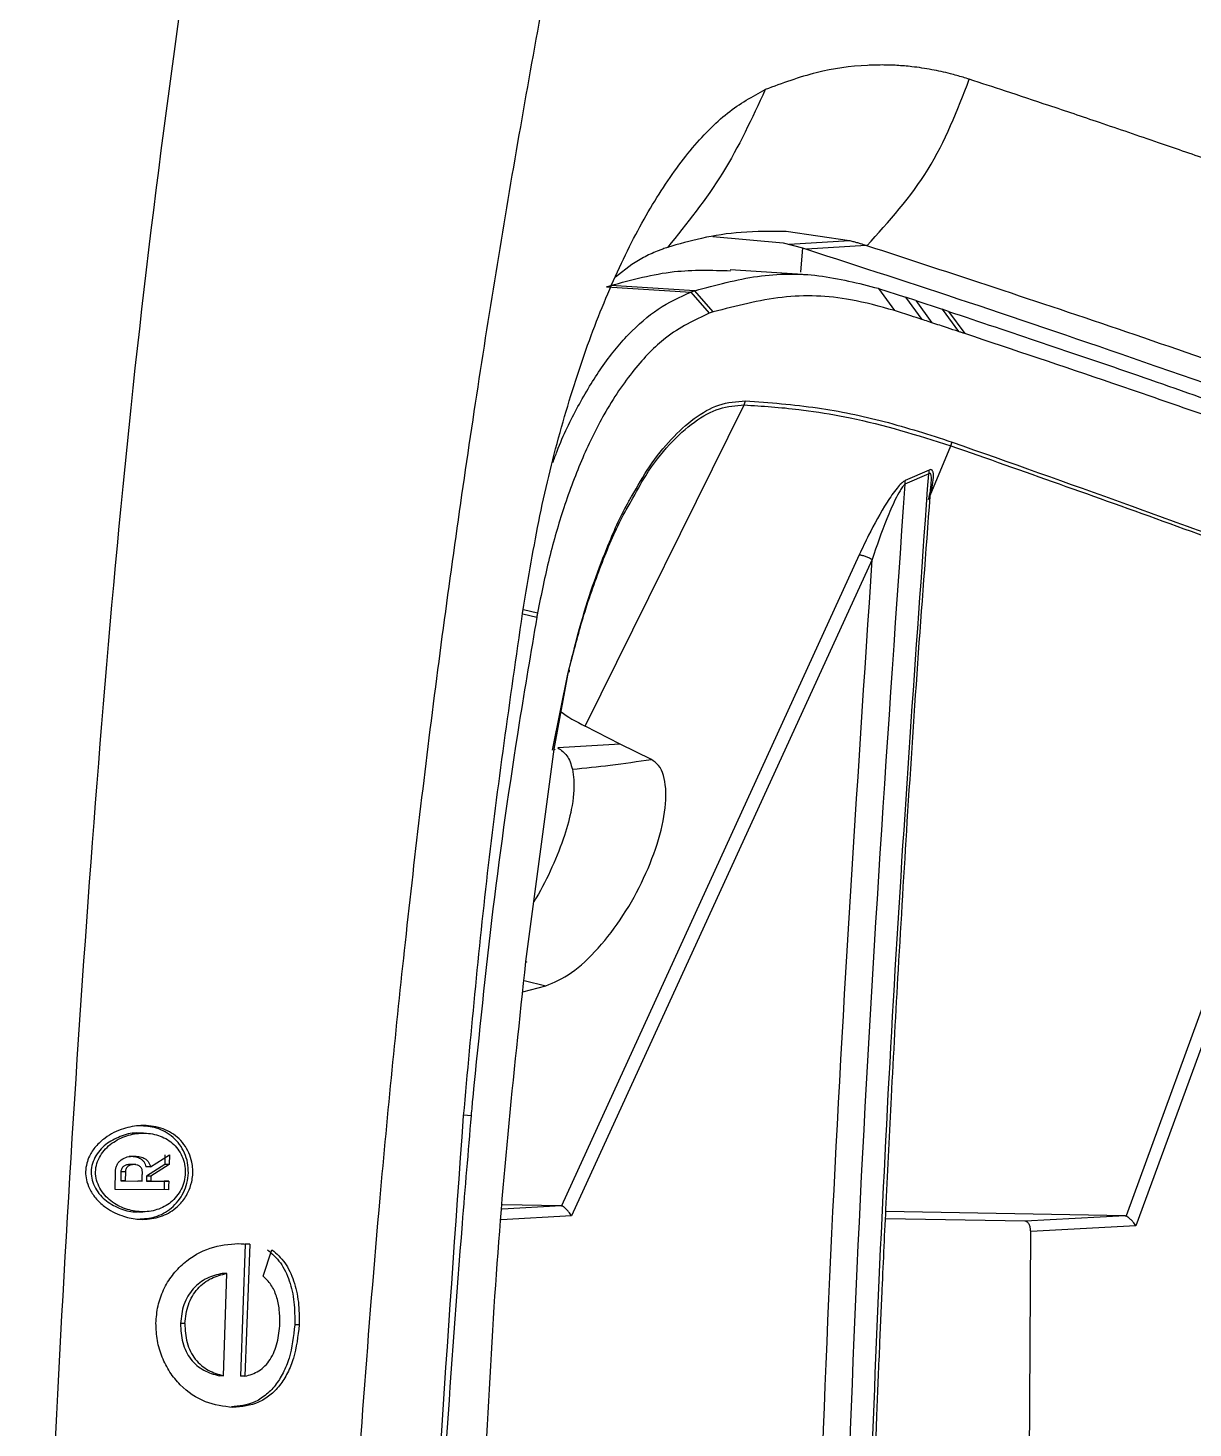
# Model space of a CAD drawing. Extents: x 525 to 609, y 649 to 778.
# Drawn here: x 539.108 to 541.303, y 719.768 to 722.405 of the extents above; entities that cross this region are included whole.
import ezdxf

# ---------------------------------------------------------------- set-up
doc = ezdxf.new("R2010")
doc.units = 0
doc.header["$MEASUREMENT"] = 0
doc.layers.add('1', color=4, linetype='Continuous')

# ---------------------------------------------------------------- blocks, each defined once
blk = doc.blocks.new('JETSETTER')
at = {"layer": '1', "color": 3, "linetype": 'Continuous', "lineweight": 25}
for p, q in [((15.2713, 52.8878), (15.4035, 52.8762)), ((15.4035, 52.8762), (15.4398, 52.8665)), ((15.5284, 52.8802), (15.4094, 52.8977)), ((15.5284, 52.8801), (15.415, 52.8731)), ((15.4398, 52.8665), (15.4365, 52.8208)), ((15.4398, 52.8665), (15.4478, 52.864)), ((15.5602, 52.871), (15.4478, 52.864)), ((15.1184, 52.8356), (15.0879, 52.8114)), ((15.45, 52.8158), (15.3037, 52.825)), ((15.0707, 52.7931), (15.0787, 52.7958)), ((15.0707, 52.7931), (15.2299, 52.7833)), ((15.2375, 52.786), (15.0787, 52.7958)), ((15.2375, 52.786), (15.2299, 52.7833)), ((15.2299, 52.7833), (15.2644, 52.7435)), ((15.2718, 52.746), (15.2375, 52.786)), ((15.5829, 52.7904), (15.6133, 52.7486)), ((15.5829, 52.7904), (15.6342, 52.7737)), ((15.6342, 52.7737), (15.6647, 52.7319)), ((15.6534, 52.7674), (15.6342, 52.7737)), ((15.2718, 52.746), (15.2644, 52.7435)), ((15.6534, 52.7674), (15.6839, 52.7256)), ((15.6534, 52.7674), (15.7034, 52.7509)), ((15.7034, 52.7509), (15.7338, 52.7091)), ((15.7152, 52.747), (15.7034, 52.7509)), ((15.7152, 52.747), (15.7456, 52.7052)), ((15.0309, 51.9655), (15.3301, 52.5708)), ((15.6806, 52.3999), (15.7196, 52.494)), ((15.6779, 52.4413), (15.6328, 52.4213)), ((15.6786, 52.4482), (15.6335, 52.4284)), ((15.547, 52.2886), (14.9863, 51.0622)), ((15.5714, 52.2797), (15.0048, 51.0431)), ((14.913, 52.1774), (14.9395, 52.1712)), ((14.9142, 52.1857), (14.9409, 52.1792)), ((14.9691, 51.9203), (14.9987, 52.0671)), ((14.972, 51.9223), (15.0001, 52.0718)), ((15.0967, 51.932), (15.0309, 51.9655)), ((16.3842, 51.9592), (16.0495, 51.0431)), ((15.0967, 51.932), (14.9794, 51.9246)), ((15.1554, 51.9032), (15.0967, 51.932)), ((16.4078, 51.9521), (16.0681, 51.0242)), ((14.9191, 51.5221), (14.972, 51.9223)), ((14.9154, 51.4865), (14.9564, 51.4765)), ((14.9132, 51.465), (14.9564, 51.4765)), ((14.8018, 51.2335), (14.8157, 51.2322)), ((14.1986, 51.1991), (14.1902, 51.1991)), ((14.1841, 51.1399), (14.1701, 51.1399)), ((14.2116, 51.1358), (14.2032, 51.1358)), ((14.2385, 51.1398), (14.2043, 51.1179)), ((14.2116, 51.1358), (14.2473, 51.1582)), ((14.2469, 51.1398), (14.2126, 51.1179)), ((14.239, 51.1582), (14.2385, 51.1398)), ((14.2469, 51.1398), (14.2385, 51.1398)), ((14.2473, 51.1582), (14.2469, 51.1398)), ((14.1454, 51.093), (14.1459, 51.1272)), ((14.156, 51.1263), (14.1557, 51.1092)), ((14.1557, 51.1092), (14.1877, 51.1089)), ((14.1641, 51.1092), (14.1557, 51.1092)), ((14.1644, 51.1263), (14.156, 51.1263)), ((14.1644, 51.1263), (14.1641, 51.1092)), ((14.1641, 51.1092), (14.1961, 51.1089)), ((14.1961, 51.1089), (14.1877, 51.1089)), ((14.2043, 51.1179), (14.2041, 51.1088)), ((14.2041, 51.1088), (14.2377, 51.1085)), ((14.2125, 51.1088), (14.2041, 51.1088)), ((14.2126, 51.1179), (14.2043, 51.1179)), ((14.2126, 51.1179), (14.2125, 51.1088)), ((14.2125, 51.1088), (14.2461, 51.1085)), ((14.2457, 51.0921), (14.1454, 51.093)), ((14.2461, 51.1085), (14.2377, 51.1085)), ((14.9852, 51.0623), (14.8741, 51.0561)), ((14.9852, 51.0623), (14.8748, 51.0643)), ((14.9852, 51.0623), (14.9863, 51.0622)), ((14.1889, 51.0509), (14.1972, 51.0509)), ((15.0048, 51.0431), (14.8725, 51.0356)), ((15.8592, 51.0332), (15.5964, 51.0379)), ((16.0478, 51.0434), (15.597, 51.0514)), ((16.0478, 51.0434), (15.8592, 51.0332)), ((16.0478, 51.0434), (16.0495, 51.0431)), ((15.8634, 49.7928), (15.87, 51.0135)), ((16.0681, 51.0242), (15.87, 51.0135)), ((14.3749, 50.991), (14.3902, 50.9898)), ((14.3775, 50.9914), (14.3986, 50.9898)), ((14.3902, 50.9898), (14.3813, 50.741)), ((14.3986, 50.9898), (14.3897, 50.741)), ((14.3986, 50.9898), (14.3902, 50.9898)), ((14.4237, 50.9299), (14.4406, 50.9795)), ((14.3554, 50.9347), (14.347, 50.9347)), ((14.3491, 50.7421), (14.3554, 50.9347)), ((14.2765, 50.8405), (14.2682, 50.8405)), ((14.4919, 50.8379), (14.4835, 50.8379)), ((14.3491, 50.7421), (14.3408, 50.7421)), ((14.3897, 50.741), (14.3813, 50.741))]:
    blk.add_line(p, q, dxfattribs=at)
at = {"layer": '1', "color": 3, "linetype": 'Continuous', "lineweight": 25, "flags": 128}
blk.add_lwpolyline([(14.2461, 51.1085), (14.2459, 51.0993), (14.2457, 51.0921)], dxfattribs=at)
at = {"layer": '1', "color": 3, "linetype": 'Continuous', "lineweight": 25}
for centre, radius, start, end in [((15.3117, 52.5807), 0.0209, 331.7515, 354.3656), ((15.7003, 52.5039), 0.0216, 332.8252, 352.0807), ((15.6528, 52.4228), 0.0201, 163.8876, 184.2806), ((15.6981, 52.4427), 0.0202, 164.0863, 184.0362), ((14.9986, 52.0698), 0.00247, 290.618, 53.0427)]:
    blk.add_arc(centre, radius, start, end, dxfattribs=at)
for points, knots in [([(19.2248, 52.6439), (19.1322, 52.6854), (18.9329, 52.7748), (18.6436, 52.902), (18.3615, 53.0242), (18.1078, 53.1323), (17.8809, 53.2276), (17.6919, 53.3059), (17.5362, 53.3696), (17.4097, 53.4208), (17.2972, 53.4659), (17.1978, 53.5055), (17.1046, 53.5422), (16.9993, 53.5835), (16.8724, 53.6327), (16.7214, 53.6905), (16.555, 53.7531), (16.3746, 53.8198), (16.1817, 53.8895), (15.9871, 53.9581), (15.7929, 54.0247), (15.6009, 54.0885), (15.4287, 54.1437), (15.2766, 54.1907), (15.1802, 54.2196), (15.1172, 54.238), (15.0876, 54.2466), (15.058, 54.2551), (15.0284, 54.2635), (14.9984, 54.2719), (14.9695, 54.28), (14.9504, 54.2852), (14.9415, 54.2877)], [0, 0, 0, 0, 0.051156, 0.110219, 0.164942, 0.215314, 0.261336, 0.303011, 0.332706, 0.359717, 0.384045, 0.405688, 0.424988, 0.445873, 0.476368, 0.511245, 0.550505, 0.594151, 0.642187, 0.694611, 0.744372, 0.797529, 0.854085, 0.893276, 0.933947, 0.943283, 0.952686, 0.962134, 0.971612, 0.98125, 0.991199, 1, 1, 1, 1]), ([(19.4903, 52.8168), (19.4502, 52.8361), (19.4099, 52.8553), (19.3296, 52.8934), (19.2895, 52.9123), (19.169, 52.9687), (19.0886, 53.0057), (18.847, 53.1154), (18.6856, 53.1864), (18.2001, 53.3932), (17.8751, 53.5228), (16.896, 53.8863), (16.2382, 54.0948), (15.5772, 54.2686)], [0, 0, 0, 0, 0.03125, 0.03125, 0.0625, 0.0625, 0.125, 0.125, 0.25, 0.25, 0.5, 0.5, 1, 1, 1, 1]), ([(14.3711, 54.0201), (14.3109, 53.6225), (14.1913, 52.8313), (14.0886, 51.6372), (14.0183, 50.4483), (13.9849, 49.2603), (13.9791, 48.0806), (13.9958, 46.9084), (14.0489, 45.7426), (14.1428, 44.5718), (14.2527, 43.7947), (14.308, 43.4039)], [0, 0, 0, 0, 0.113392, 0.225638, 0.337341, 0.448782, 0.560233, 0.669481, 0.778832, 0.888788, 1, 1, 1, 1]), ([(15.0878, 54.0105), (15.055, 53.8551), (14.9889, 53.5411), (14.9011, 53.062), (14.8212, 52.5712), (14.7504, 52.0689), (14.6909, 51.5698), (14.6334, 50.9879), (14.5833, 50.3124), (14.547, 49.5188), (14.5338, 48.798), (14.5356, 48.1694), (14.5459, 47.6519), (14.5648, 47.1505), (14.5918, 46.6656), (14.6275, 46.1827), (14.6822, 45.5959), (14.7652, 44.9085), (14.8821, 44.1387), (14.9798, 43.6372), (15.0279, 43.3901)], [0, 0, 0, 0, 0.044709, 0.090349, 0.13691, 0.184379, 0.232745, 0.277954, 0.348417, 0.422679, 0.500679, 0.550525, 0.598903, 0.645795, 0.691185, 0.735062, 0.781563, 0.856423, 0.929252, 1, 1, 1, 1]), ([(18.2933, 52.8568), (18.1295, 52.9259), (17.8019, 53.0642), (17.339, 53.2499), (16.8982, 53.4196), (16.4662, 53.5779), (16.0468, 53.7231), (15.6615, 53.8478), (15.4171, 53.9205), (15.2895, 53.9564), (15.2547, 53.9661), (15.2203, 53.9755), (15.1863, 53.9848), (15.1523, 53.9938), (15.1194, 54.0025), (15.098, 54.0079), (15.0878, 54.0105)], [0, 0, 0, 0, 0.125105, 0.25021, 0.375318, 0.500431, 0.64056, 0.780705, 0.904085, 0.917936, 0.931792, 0.945628, 0.959395, 0.973185, 0.98731, 1, 1, 1, 1]), ([(15.7543, 53.1843), (15.7504, 53.1855), (15.7385, 53.1893), (15.7149, 53.1959), (15.6828, 53.2029), (15.6492, 53.2079), (15.618, 53.2106), (15.59, 53.2114), (15.5394, 53.2101), (15.466, 53.2004), (15.4019, 53.1766), (15.3698, 53.1647)], [0, 0, 0, 0, 0.030926, 0.093595, 0.184896, 0.282112, 0.356171, 0.428758, 0.499867, 0.750107, 1, 1, 1, 1]), ([(15.5613, 52.8707), (15.6028, 52.9166), (15.686, 53.0084), (15.7316, 53.1256), (15.7543, 53.1843)], [0, 0, 0, 0, 0.500002, 1, 1, 1, 1]), ([(18.2637, 52.2408), (18.1122, 52.3034), (17.8099, 52.4282), (17.4852, 52.5568), (17.2724, 52.6394), (17.187, 52.6723), (17.1199, 52.6979), (17.0629, 52.7196), (16.9864, 52.7486), (16.895, 52.7829), (16.7916, 52.8214), (16.6789, 52.863), (16.553, 52.9088), (16.4457, 52.9473), (16.3622, 52.977), (16.3067, 52.9966), (16.2543, 53.015), (16.2043, 53.0324), (16.1566, 53.0489), (16.0882, 53.0725), (16.0038, 53.1013), (15.9079, 53.1336), (15.8262, 53.1607), (15.7769, 53.1769), (15.7543, 53.1843)], [0, 0, 0, 0, 0.159638, 0.318415, 0.359826, 0.401157, 0.416576, 0.437531, 0.46746, 0.506317, 0.545815, 0.591526, 0.643402, 0.701391, 0.726608, 0.750159, 0.772861, 0.794715, 0.815726, 0.835897, 0.885812, 0.929774, 0.967826, 1, 1, 1, 1]), ([(14.9173, 52.2087), (14.9275, 52.2675), (14.9478, 52.3848), (14.9905, 52.5509), (15.0408, 52.7042), (15.0982, 52.8412), (15.1611, 52.9588), (15.2284, 53.0539), (15.2986, 53.1263), (15.346, 53.1519), (15.3698, 53.1647)], [0, 0, 0, 0, 0.124279, 0.248248, 0.372115, 0.496165, 0.620695, 0.746003, 0.872376, 1, 1, 1, 1]), ([(15.3698, 53.1647), (15.3449, 53.1109), (15.2951, 53.0032), (15.2222, 52.9128), (15.1858, 52.8676)], [0, 0, 0, 0, 0.5000076, 1, 1, 1, 1]), ([(15.4094, 52.8977), (15.3811, 52.8979), (15.3277, 52.8981), (15.2525, 52.8868), (15.207, 52.8737), (15.1858, 52.8676)], [0, 0, 0, 0, 0.375795, 0.709447, 1, 1, 1, 1]), ([(15.5602, 52.871), (15.5566, 52.8721), (15.5507, 52.874), (15.5425, 52.8764), (15.5354, 52.8783), (15.5307, 52.8795), (15.5283, 52.8801)], [0, 0, 0, 0, 0.339996, 0.559998, 0.779994, 1, 1, 1, 1]), ([(15.1697, 52.8619), (15.1609, 52.8582), (15.1436, 52.851), (15.1267, 52.8407), (15.1184, 52.8356)], [0, 0, 0, 0, 0.5075706, 1, 1, 1, 1]), ([(15.1858, 52.8676), (15.1828, 52.8666), (15.1774, 52.8648), (15.1721, 52.8628), (15.1697, 52.8619)], [0, 0, 0, 0, 0.5599889, 1, 1, 1, 1]), ([(15.4478, 52.864), (15.5482, 52.8315), (15.7518, 52.7655), (16.083, 52.6527), (16.4397, 52.5269), (16.8245, 52.3861), (17.2374, 52.2297), (17.6727, 52.0593), (18.1789, 51.8548), (18.7562, 51.6137), (19.4113, 51.331), (20.0812, 51.0341), (20.5455, 50.8223), (20.7757, 50.7173)], [0, 0, 0, 0, 0.073434, 0.149042, 0.226912, 0.307125, 0.389668, 0.474472, 0.55786, 0.670736, 0.782355, 0.892082, 1, 1, 1, 1]), ([(15.5613, 52.8707), (15.5611, 52.8707), (15.5607, 52.8708), (15.5604, 52.8709), (15.5602, 52.871)], [0, 0, 0, 0, 0.560374, 1, 1, 1, 1]), ([(20.8834, 50.7237), (20.7567, 50.7817), (20.3761, 50.9557), (19.7639, 51.2298), (19.0583, 51.5374), (18.3841, 51.8217), (17.7452, 52.0812), (17.1413, 52.3157), (16.5751, 52.5252), (16.0426, 52.7129), (15.7217, 52.8181), (15.5613, 52.8707)], [0, 0, 0, 0, 0.059169, 0.177623, 0.296079, 0.41453, 0.53298, 0.649693, 0.766504, 0.883304, 1, 1, 1, 1]), ([(15.0787, 52.7958), (15.1185, 52.8066), (15.193, 52.8269), (15.2691, 52.8247), (15.3046, 52.8236)], [0, 0, 0, 0, 0.5338113, 1, 1, 1, 1]), ([(15.2375, 52.786), (15.2768, 52.7967), (15.3543, 52.8178), (15.4699, 52.8194), (15.5455, 52.8), (15.5829, 52.7905)], [0, 0, 0, 0, 0.341507, 0.674546, 1, 1, 1, 1]), ([(14.9698, 52.4621), (14.9724, 52.4693), (14.9866, 52.5089), (15.0174, 52.5705), (15.0622, 52.6457), (15.1131, 52.7072), (15.1697, 52.7563), (15.2092, 52.774), (15.2299, 52.7833)], [0, 0, 0, 0, 0.0373879, 0.2051544, 0.3808037, 0.5696497, 0.7753878, 1, 1, 1, 1]), ([(15.6133, 52.7486), (15.5858, 52.7563), (15.5155, 52.7757), (15.4013, 52.7797), (15.3151, 52.7573), (15.2718, 52.746)], [0, 0, 0, 0, 0.242732, 0.619616, 1, 1, 1, 1]), ([(15.6647, 52.7319), (15.6578, 52.7341), (15.6458, 52.738), (15.6287, 52.7436), (15.6185, 52.7469), (15.6133, 52.7486)], [0, 0, 0, 0, 0.397878, 0.698936, 1, 1, 1, 1]), ([(15.7152, 52.747), (15.8321, 52.708), (16.0675, 52.6292), (16.3245, 52.5377), (16.4538, 52.4917)], [0, 0, 0, 0, 0.496775, 1, 1, 1, 1]), ([(15.2644, 52.7435), (15.2368, 52.7307), (15.189, 52.7086), (15.1221, 52.6402), (15.0695, 52.563), (15.0253, 52.4733), (14.9906, 52.3817), (14.9617, 52.2829), (14.9478, 52.2138), (14.9409, 52.1792)], [0, 0, 0, 0, 0.218059, 0.37723, 0.536119, 0.657613, 0.779021, 0.88952, 1, 1, 1, 1]), ([(15.6839, 52.7256), (15.6815, 52.7264), (15.675, 52.7285), (15.6686, 52.7306), (15.6647, 52.7319)], [0, 0, 0, 0, 0.379028, 1, 1, 1, 1]), ([(15.7338, 52.7091), (15.7269, 52.7114), (15.7102, 52.7169), (15.6936, 52.7224), (15.6839, 52.7256)], [0, 0, 0, 0, 0.414714, 1, 1, 1, 1]), ([(15.7456, 52.7052), (15.7436, 52.7059), (15.7397, 52.7072), (15.7358, 52.7085), (15.7338, 52.7091)], [0, 0, 0, 0, 0.500003, 1, 1, 1, 1]), ([(16.4833, 52.4502), (16.4519, 52.4615), (16.2947, 52.5178), (16.0441, 52.6055), (15.8378, 52.6744), (15.7456, 52.7052)], [0, 0, 0, 0, 0.121464, 0.607374, 1, 1, 1, 1]), ([(15.1172, 52.3893), (15.1262, 52.4058), (15.1493, 52.4481), (15.1896, 52.4987), (15.2362, 52.5413), (15.2836, 52.5674), (15.3146, 52.5696), (15.3301, 52.5708)], [0, 0, 0, 0, 0.138593, 0.35377, 0.569099, 0.784527, 1, 1, 1, 1]), ([(15.1181, 52.3981), (15.1292, 52.4175), (15.1531, 52.4592), (15.1929, 52.5084), (15.2367, 52.5481), (15.2839, 52.5748), (15.3158, 52.5773), (15.3325, 52.5786)], [0, 0, 0, 0, 0.168247, 0.361101, 0.560049, 0.770586, 1, 1, 1, 1]), ([(15.3301, 52.5708), (15.3644, 52.5686), (15.4046, 52.5661), (15.4713, 52.5572), (15.5659, 52.5418), (15.656, 52.5137), (15.7196, 52.494)], [0, 0, 0, 0, 0.268602, 0.314799, 0.517091, 1, 1, 1, 1]), ([(15.3325, 52.5786), (15.3776, 52.5752), (15.464, 52.5686), (15.5938, 52.5421), (15.6791, 52.5146), (15.7218, 52.5009)], [0, 0, 0, 0, 0.3527031, 0.6760879, 1, 1, 1, 1]), ([(15.7196, 52.494), (15.855, 52.4463), (16.126, 52.3508), (16.5685, 52.1869), (17.0331, 52.0095), (17.3621, 51.8766), (17.5266, 51.8102)], [0, 0, 0, 0, 0.249996, 0.499994, 0.749996, 1, 1, 1, 1]), ([(15.7218, 52.5009), (15.83, 52.4626), (16.0437, 52.3871), (16.3075, 52.2902), (16.4948, 52.2203), (16.6027, 52.1796), (16.7091, 52.1392), (16.8062, 52.102), (16.9142, 52.0603), (17.035, 52.0133), (17.1693, 51.9605), (17.2947, 51.9106), (17.4115, 51.8636), (17.4894, 51.832), (17.5283, 51.8161)], [0, 0, 0, 0, 0.200875, 0.396231, 0.456503, 0.516239, 0.57544, 0.630724, 0.673355, 0.748347, 0.821887, 0.882772, 0.941399, 1, 1, 1, 1]), ([(15.5431, 49.635), (15.5512, 49.9472), (15.5672, 50.5715), (15.611, 51.5073), (15.6556, 52.1299), (15.6779, 52.4413)], [0, 0, 0, 0, 0.333307, 0.666645, 1, 1, 1, 1]), ([(15.6335, 52.4284), (15.6325, 52.4278), (15.6302, 52.4266), (15.6249, 52.422), (15.6141, 52.4097), (15.5921, 52.3773), (15.5683, 52.3343), (15.5527, 52.3009), (15.547, 52.2886)], [0, 0, 0, 0, 0.031687, 0.071146, 0.150186, 0.34488, 0.75961, 1, 1, 1, 1]), ([(15.6826, 52.4248), (15.6829, 52.4293), (15.6832, 52.4349), (15.6821, 52.4398), (15.6811, 52.4415), (15.6797, 52.4422), (15.6785, 52.4416), (15.6779, 52.4413)], [0, 0, 0, 0, 0.528063, 0.654977, 0.774395, 0.88742, 1, 1, 1, 1]), ([(15.6806, 52.3999), (15.6838, 52.4136), (15.6877, 52.4301), (15.6865, 52.4433), (15.6852, 52.4468), (15.6835, 52.4486), (15.6811, 52.4491), (15.6795, 52.4485), (15.6786, 52.4482)], [0, 0, 0, 0, 0.604669, 0.727017, 0.790336, 0.880869, 0.939714, 1, 1, 1, 1]), ([(15.6328, 52.4213), (15.6008, 51.9582), (15.5367, 51.032), (15.512, 50.1034), (15.4996, 49.6392)], [0, 0, 0, 0, 0.500027, 1, 1, 1, 1]), ([(15.5492, 49.6372), (15.551, 49.7199), (15.5545, 49.8824), (15.561, 50.1151), (15.5676, 50.3257), (15.574, 50.5076), (15.5799, 50.6608), (15.5852, 50.79), (15.5909, 50.922), (15.5982, 51.0795), (15.6082, 51.2802), (15.6213, 51.52), (15.638, 51.7989), (15.6581, 52.1026), (15.6742, 52.3133), (15.6821, 52.418)], [0, 0, 0, 0, 0.0891037, 0.1750696, 0.2507321, 0.3160921, 0.3711488, 0.4159022, 0.4554159, 0.5135098, 0.5856868, 0.671947, 0.7722908, 0.8867187, 1, 1, 1, 1]), ([(15.6328, 52.4213), (15.6321, 52.4207), (15.6306, 52.4194), (15.6275, 52.4153), (15.622, 52.4066), (15.6117, 52.3865), (15.5926, 52.3435), (15.5799, 52.3053), (15.5714, 52.2797)], [0, 0, 0, 0, 0.025395, 0.052608, 0.110532, 0.232983, 0.486333, 1, 1, 1, 1]), ([(15.6777, 52.3925), (15.6801, 52.4036), (15.6826, 52.415), (15.6826, 52.4246), (15.6826, 52.4248)], [0, 0, 0, 0, 0.981178, 1, 1, 1, 1]), ([(15.0001, 52.0718), (15.0075, 52.1016), (15.0218, 52.1598), (15.047, 52.2383), (15.0769, 52.3155), (15.1006, 52.3693), (15.1163, 52.3952), (15.1181, 52.3981)], [0, 0, 0, 0, 0.238654, 0.464699, 0.676723, 0.963707, 1, 1, 1, 1]), ([(15.0029, 52.0825), (15.0111, 52.114), (15.0288, 52.1822), (15.0626, 52.276), (15.0927, 52.3478), (15.1121, 52.3807), (15.1172, 52.3893)], [0, 0, 0, 0, 0.266764, 0.5779083, 0.8892572, 1, 1, 1, 1]), ([(15.4502, 49.6569), (15.4617, 50.0945), (15.4849, 50.9698), (15.5425, 51.8431), (15.5714, 52.2797)], [0, 0, 0, 0, 0.49994, 1, 1, 1, 1]), ([(15.547, 52.2886), (15.5477, 52.2885), (15.5491, 52.2884), (15.5526, 52.2877), (15.5577, 52.2861), (15.5634, 52.2838), (15.568, 52.2816), (15.5702, 52.2804), (15.5714, 52.2797)], [0, 0, 0, 0, 0.136732, 0.266973, 0.500038, 0.733084, 0.863331, 1, 1, 1, 1]), ([(14.8016, 51.2316), (14.8165, 51.3944), (14.8463, 51.7219), (14.8936, 52.0458), (14.9173, 52.2087)], [0, 0, 0, 0, 0.497119, 1, 1, 1, 1]), ([(14.9395, 52.1712), (14.9283, 52.1049), (14.8975, 51.9229), (14.8545, 51.6217), (14.8307, 51.3852), (14.8188, 51.2667)], [0, 0, 0, 0, 0.22274, 0.610588, 1, 1, 1, 1]), ([(14.9409, 52.1792), (14.9408, 52.1785), (14.9405, 52.177), (14.9401, 52.1743), (14.9397, 52.1724), (14.9395, 52.1712)], [0, 0, 0, 0, 0.280744, 0.561378, 1, 1, 1, 1]), ([(14.9839, 51.9939), (14.9844, 51.9935), (14.9953, 51.9841), (15.0135, 51.9746), (15.0309, 51.9655)], [0, 0, 0, 0, 0.042986, 1, 1, 1, 1]), ([(14.9564, 51.4765), (14.9723, 51.4832), (15.0042, 51.4967), (15.0564, 51.546), (15.1038, 51.6085), (15.1431, 51.6801), (15.1713, 51.7536), (15.1851, 51.8222), (15.1816, 51.8673), (15.17, 51.893), (15.1602, 51.8998), (15.1554, 51.9032)], [0, 0, 0, 0, 0.117967, 0.236891, 0.357259, 0.481236, 0.60876, 0.738394, 0.869653, 0.935032, 1, 1, 1, 1]), ([(14.972, 51.9223), (14.9725, 51.922), (14.9735, 51.9215), (14.9732, 51.9211), (14.9731, 51.9209)], [0, 0, 0, 0, 0.49167, 1, 1, 1, 1]), ([(14.9794, 51.9246), (14.9856, 51.9205), (14.9983, 51.912), (15.0038, 51.894), (15.0066, 51.8846)], [0, 0, 0, 0, 0.484623, 1, 1, 1, 1]), ([(15.0066, 51.8847), (15.0306, 51.887), (15.0816, 51.8921), (15.1298, 51.8993), (15.1554, 51.9032)], [0, 0, 0, 0, 0.470204, 1, 1, 1, 1]), ([(15.0066, 51.8846), (15.0077, 51.8781), (15.0111, 51.8566), (15.007, 51.8144), (14.9923, 51.7579), (14.9695, 51.7012), (14.9488, 51.6585), (14.9355, 51.6378), (14.9341, 51.6357)], [0, 0, 0, 0, 0.108698, 0.354718, 0.546459, 0.766803, 0.976201, 1, 1, 1, 1]), ([(14.8399, 50.5166), (14.8458, 50.6351), (14.857, 50.8623), (14.8839, 51.1978), (14.9074, 51.414), (14.9191, 51.5221)], [0, 0, 0, 0, 0.3524191, 0.6760723, 1, 1, 1, 1]), ([(14.9191, 51.5221), (14.9197, 51.5219), (14.9208, 51.5215), (14.9203, 51.5213), (14.9201, 51.5211)], [0, 0, 0, 0, 0.489399, 1, 1, 1, 1]), ([(14.8188, 51.2667), (14.8183, 51.2609), (14.8172, 51.2494), (14.8162, 51.238), (14.8157, 51.2322)], [0, 0, 0, 0, 0.499982, 1, 1, 1, 1]), ([(14.6937, 48.7003), (14.6996, 49.1227), (14.7112, 49.9675), (14.7715, 50.8102), (14.8016, 51.2316)], [0, 0, 0, 0, 0.499996, 1, 1, 1, 1]), ([(14.8157, 51.2322), (14.81, 51.1641), (14.7813, 50.8237), (14.7429, 50.2314), (14.7101, 49.4546), (14.7034, 48.9505), (14.7, 48.6984)], [0, 0, 0, 0, 0.080791, 0.403984, 0.70191, 1, 1, 1, 1]), ([(14.2915, 51.1241), (14.2915, 51.1241), (14.2915, 51.124), (14.2915, 51.1236), (14.2915, 51.1221), (14.2911, 51.1166), (14.2892, 51.1042), (14.2825, 51.0857), (14.2707, 51.0681), (14.2523, 51.0512), (14.2266, 51.0389), (14.202, 51.0361), (14.1788, 51.0377), (14.155, 51.0429), (14.128, 51.0572), (14.1081, 51.0759), (14.0966, 51.0933), (14.0906, 51.1103), (14.0889, 51.1267), (14.0911, 51.1418), (14.0972, 51.1583), (14.1085, 51.175), (14.1297, 51.194), (14.159, 51.2086), (14.1954, 51.215), (14.2311, 51.2108), (14.2585, 51.1963), (14.2752, 51.1784), (14.2845, 51.1623), (14.2897, 51.1463), (14.2915, 51.1334), (14.2915, 51.1266), (14.2915, 51.1241)], [0, 0, 0, 0, 0.000072, 0.000598, 0.002017, 0.007307, 0.027585, 0.062547, 0.102854, 0.133014, 0.191274, 0.250029, 0.261691, 0.312456, 0.374569, 0.412995, 0.446627, 0.475633, 0.499759, 0.526063, 0.549056, 0.584832, 0.623804, 0.688798, 0.74627, 0.811935, 0.87362, 0.905757, 0.937094, 0.966767, 0.988237, 1, 1, 1, 1]), ([(14.1902, 51.1988), (14.1896, 51.1989), (14.1792, 51.2005), (14.158, 51.1948), (14.1345, 51.1838), (14.1184, 51.1697), (14.1086, 51.1569), (14.1018, 51.1423), (14.099, 51.1262), (14.1012, 51.1101), (14.1075, 51.0951), (14.1169, 51.0819), (14.1325, 51.0673), (14.1557, 51.0557), (14.1771, 51.0496), (14.1879, 51.0512), (14.1888, 51.0513)], [0, 0, 0, 0, 0.007301, 0.129436, 0.251805, 0.313957, 0.375793, 0.43664, 0.497252, 0.557992, 0.619124, 0.681123, 0.743049, 0.865517, 0.988297, 1, 1, 1, 1]), ([(14.2773, 51.1243), (14.2771, 51.1297), (14.2767, 51.1405), (14.2715, 51.1558), (14.2636, 51.1694), (14.2496, 51.1844), (14.227, 51.1965), (14.1969, 51.2006), (14.1665, 51.1955), (14.1428, 51.1837), (14.1268, 51.1697), (14.117, 51.1569), (14.1102, 51.1423), (14.1074, 51.1262), (14.1096, 51.1101), (14.1159, 51.0951), (14.1253, 51.0819), (14.1408, 51.0674), (14.1642, 51.0551), (14.1944, 51.0494), (14.2244, 51.0532), (14.247, 51.065), (14.2614, 51.0797), (14.2699, 51.093), (14.2758, 51.1081), (14.2768, 51.1189), (14.2773, 51.1243)], [0, 0, 0, 0, 0.031304, 0.062451, 0.093722, 0.125113, 0.187469, 0.25006, 0.31231, 0.374684, 0.406367, 0.437884, 0.4689, 0.499795, 0.530755, 0.561915, 0.593518, 0.625083, 0.687508, 0.75009, 0.812601, 0.874772, 0.90611, 0.937438, 0.968662, 1, 1, 1, 1]), ([(14.2832, 51.1241), (14.2829, 51.1306), (14.2824, 51.1435), (14.2764, 51.1618), (14.2671, 51.1781), (14.2505, 51.196), (14.2245, 51.2106), (14.2014, 51.2122), (14.1902, 51.2129)], [0, 0, 0, 0, 0.127632, 0.25461, 0.382003, 0.509863, 0.76392, 1, 1, 1, 1]), ([(14.1459, 51.1272), (14.146, 51.1293), (14.1463, 51.1336), (14.1485, 51.1397), (14.152, 51.145), (14.1582, 51.1506), (14.1678, 51.155), (14.1759, 51.1555), (14.1799, 51.1557)], [0, 0, 0, 0, 0.1253254, 0.2501196, 0.3750661, 0.5005474, 0.7498233, 1, 1, 1, 1]), ([(14.1725, 51.1399), (14.1706, 51.1398), (14.1667, 51.1395), (14.1621, 51.1374), (14.1591, 51.1348), (14.1574, 51.1323), (14.1562, 51.1294), (14.1561, 51.1273), (14.156, 51.1263)], [0, 0, 0, 0, 0.249291, 0.498662, 0.623896, 0.748941, 0.874117, 1, 1, 1, 1]), ([(14.1808, 51.1399), (14.1789, 51.1398), (14.1751, 51.1395), (14.1705, 51.1374), (14.1675, 51.1348), (14.1657, 51.1323), (14.1646, 51.1294), (14.1644, 51.1273), (14.1644, 51.1263)], [0, 0, 0, 0, 0.249375, 0.498658, 0.623878, 0.74892, 0.874133, 1, 1, 1, 1]), ([(14.1716, 51.1557), (14.1749, 51.1556), (14.1816, 51.1553), (14.1898, 51.153), (14.1955, 51.1493), (14.1991, 51.1456), (14.2017, 51.1409), (14.2027, 51.1375), (14.2032, 51.1358)], [0, 0, 0, 0, 0.249865, 0.499066, 0.624062, 0.749154, 0.874235, 1, 1, 1, 1]), ([(14.1799, 51.1557), (14.1833, 51.1556), (14.19, 51.1553), (14.1981, 51.153), (14.2039, 51.1494), (14.2075, 51.1456), (14.2101, 51.1409), (14.2111, 51.1375), (14.2116, 51.1358)], [0, 0, 0, 0, 0.249828, 0.499034, 0.624076, 0.749126, 0.874216, 1, 1, 1, 1]), ([(14.1964, 51.126), (14.1964, 51.127), (14.1963, 51.1291), (14.1954, 51.132), (14.1938, 51.1345), (14.191, 51.1372), (14.1865, 51.1394), (14.1827, 51.1397), (14.1808, 51.1399)], [0, 0, 0, 0, 0.125376, 0.250247, 0.375262, 0.500811, 0.750045, 1, 1, 1, 1]), ([(14.1886, 51.0373), (14.1992, 51.0379), (14.2217, 51.0393), (14.2474, 51.0534), (14.2644, 51.0708), (14.2743, 51.0868), (14.2813, 51.1048), (14.2825, 51.1177), (14.2832, 51.1241)], [0, 0, 0, 0, 0.228968, 0.484837, 0.613579, 0.742416, 0.870952, 1, 1, 1, 1]), ([(14.1961, 51.1089), (14.1962, 51.1121), (14.1963, 51.1178), (14.1964, 51.1235), (14.1964, 51.126)], [0, 0, 0, 0, 0.559965, 1, 1, 1, 1]), ([(14.2377, 51.1085), (14.2377, 51.1054), (14.2375, 51.1), (14.2374, 51.0945), (14.2373, 51.0921)], [0, 0, 0, 0, 0.559967, 1, 1, 1, 1]), ([(15.0048, 51.0431), (15.0031, 51.0458), (15.0002, 51.0505), (14.9949, 51.0564), (14.9901, 51.0606), (14.9875, 51.0617), (14.9863, 51.0622)], [0, 0, 0, 0, 0.310425, 0.537407, 0.781722, 1, 1, 1, 1]), ([(15.87, 51.0135), (15.8698, 51.0161), (15.8695, 51.0212), (15.867, 51.0276), (15.8635, 51.0323), (15.8606, 51.0329), (15.8592, 51.0332)], [0, 0, 0, 0, 0.248422, 0.497956, 0.74705, 1, 1, 1, 1]), ([(16.0681, 51.0242), (16.0663, 51.0268), (16.0632, 51.0312), (16.0579, 51.037), (16.0532, 51.0413), (16.0507, 51.0425), (16.0495, 51.0431)], [0, 0, 0, 0, 0.308032, 0.533696, 0.781343, 1, 1, 1, 1]), ([(14.222, 50.841), (14.2228, 50.852), (14.2246, 50.8738), (14.2355, 50.9046), (14.2522, 50.9319), (14.2806, 50.9617), (14.3242, 50.9869), (14.3597, 50.9899), (14.3775, 50.9914)], [0, 0, 0, 0, 0.125682, 0.250475, 0.375424, 0.500758, 0.749186, 1, 1, 1, 1]), ([(14.4322, 50.9795), (14.4408, 50.9719), (14.4579, 50.9567), (14.4743, 50.9215), (14.4835, 50.8811), (14.4835, 50.8523), (14.4835, 50.8379)], [0, 0, 0, 0, 0.249902, 0.498879, 0.74872, 1, 1, 1, 1]), ([(14.4406, 50.9795), (14.4492, 50.9719), (14.4663, 50.9567), (14.4826, 50.9215), (14.4918, 50.8811), (14.4918, 50.8523), (14.4919, 50.8379)], [0, 0, 0, 0, 0.249909, 0.498885, 0.748721, 1, 1, 1, 1]), ([(14.347, 50.9347), (14.3372, 50.9324), (14.3176, 50.9278), (14.2953, 50.9109), (14.2819, 50.8923), (14.2716, 50.8708), (14.2696, 50.8526), (14.2682, 50.8405)], [0, 0, 0, 0, 0.250561, 0.499165, 0.624542, 0.749433, 1, 1, 1, 1]), ([(14.2765, 50.8405), (14.2779, 50.8526), (14.2799, 50.8707), (14.2902, 50.8922), (14.3036, 50.9108), (14.326, 50.9278), (14.3456, 50.9324), (14.3554, 50.9347)], [0, 0, 0, 0, 0.2497349, 0.3746581, 0.5000926, 0.7497976, 1, 1, 1, 1]), ([(14.4555, 50.8404), (14.4554, 50.8493), (14.4554, 50.8671), (14.4497, 50.8923), (14.4397, 50.9148), (14.4291, 50.9249), (14.4237, 50.9299)], [0, 0, 0, 0, 0.2514899, 0.5004996, 0.7493204, 1, 1, 1, 1]), ([(14.367, 50.6823), (14.3496, 50.6844), (14.315, 50.6886), (14.2735, 50.7166), (14.2476, 50.7484), (14.233, 50.7767), (14.2233, 50.8081), (14.2224, 50.83), (14.222, 50.841)], [0, 0, 0, 0, 0.250103, 0.497896, 0.6232, 0.748478, 0.873898, 1, 1, 1, 1]), ([(14.2682, 50.8405), (14.2688, 50.8283), (14.2697, 50.81), (14.2782, 50.7877), (14.2903, 50.7682), (14.3119, 50.7503), (14.3311, 50.7449), (14.3408, 50.7421)], [0, 0, 0, 0, 0.250282, 0.374514, 0.499356, 0.748151, 1, 1, 1, 1]), ([(14.2765, 50.8405), (14.2771, 50.8283), (14.278, 50.81), (14.2866, 50.7877), (14.2987, 50.7682), (14.3203, 50.7503), (14.3395, 50.7449), (14.3491, 50.7421)], [0, 0, 0, 0, 0.250282, 0.374513, 0.499349, 0.748152, 1, 1, 1, 1]), ([(14.4835, 50.8379), (14.4811, 50.8165), (14.4775, 50.7844), (14.4621, 50.7471), (14.4472, 50.723), (14.4285, 50.7044), (14.4017, 50.6874), (14.3788, 50.685), (14.3641, 50.6834)], [0, 0, 0, 0, 0.2575066, 0.3858339, 0.5139355, 0.6419807, 0.7704987, 1, 1, 1, 1]), ([(14.4919, 50.8379), (14.4894, 50.8165), (14.4858, 50.7844), (14.4705, 50.7471), (14.4556, 50.723), (14.4369, 50.7044), (14.4084, 50.6865), (14.3836, 50.684), (14.367, 50.6823)], [0, 0, 0, 0, 0.25019, 0.374871, 0.499333, 0.623743, 0.748613, 1, 1, 1, 1]), ([(14.3897, 50.741), (14.3987, 50.7436), (14.4123, 50.7475), (14.4277, 50.7602), (14.4408, 50.7766), (14.4522, 50.804), (14.4544, 50.8282), (14.4555, 50.8404)], [0, 0, 0, 0, 0.250206, 0.374438, 0.499612, 0.748678, 1, 1, 1, 1])]:
    blk.add_open_spline(points, degree=3, knots=knots, dxfattribs=at)

msp = doc.modelspace()

# ---------------------------------------------------------------- block references
at = {"layer": '1'}
msp.add_blockref('JETSETTER', (525.1273, 669.1243), dxfattribs=at)

doc.saveas('drawing.dxf')
